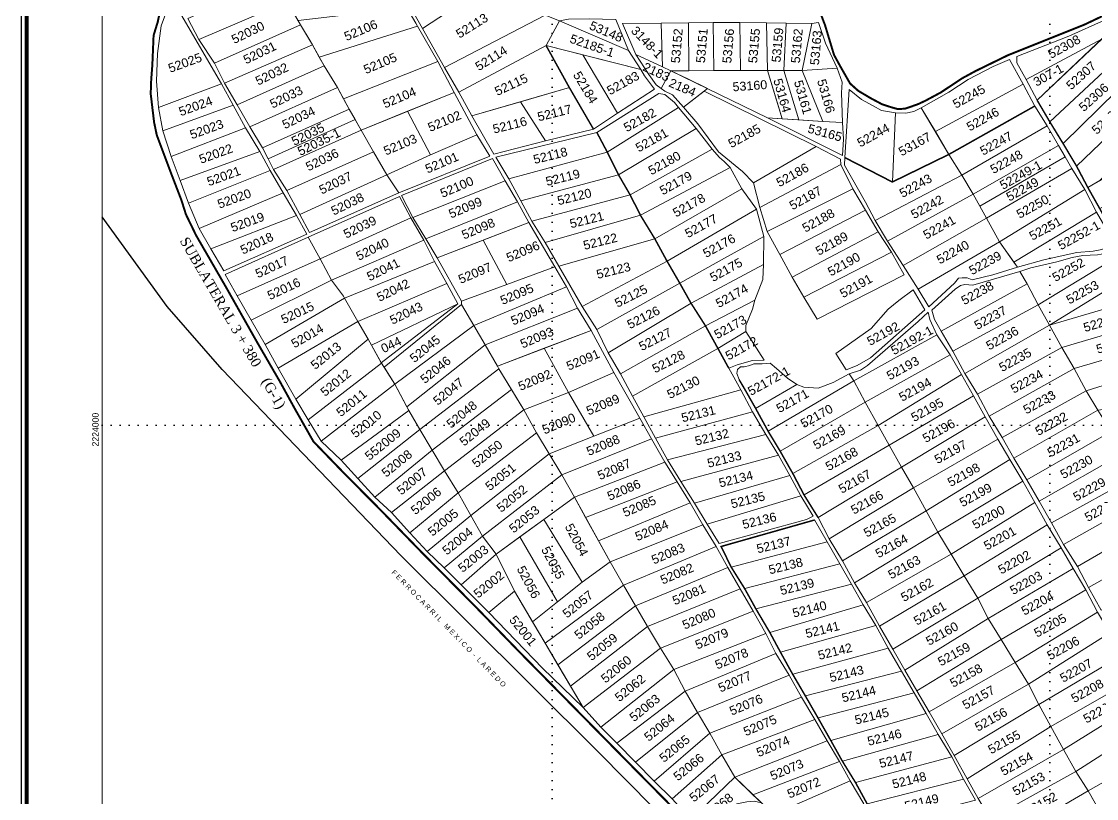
# Model space of a CAD drawing. Header units: millimetres. Extents: x 466933 to 471722, y 2222002 to 2227696.
# Drawn here: x 466933 to 469094, y 2223250 to 2224812 of the extents above; entities that cross this region are included whole.
import ezdxf

# ---------------------------------------------------------------- set-up
doc = ezdxf.new("R2010")
doc.units = ezdxf.units.MM
doc.header["$MEASUREMENT"] = 0
doc.linetypes.add('ACAD_ISO07W100', pattern=[3, 0, -3])
for name, color, linetype in [('cuentas', 7, 'Continuous'), ('ediplan', 7, 'Continuous'), ('ffcc', 3, 'TRACKS'), ('limite de ejidos y pp', 7, 'Continuous'), ('Malla', 7, 'ACAD_ISO07W100'), ('principal', 144, 'Continuous'), ('sublat', 132, 'Continuous')]:
    doc.layers.add(name, color=color, linetype=linetype)
doc.layers.add('parcelas', color=7, linetype='Continuous', lineweight=13)
doc.styles.add('style1', font='arial.ttf')
doc.styles.add('TIMESR', font='times.ttf')
doc.linetypes.add('TRACKS', pattern='A,0.15,[130,ltypeshp.shx,S=0.25,R=0,X=0,Y=0],0.15', length=0.3)

msp = doc.modelspace()

# ---------------------------------------------------------------- linework, layer by layer
at = {"lineweight": 5, "ltscale": 2}
msp.add_lwpolyline([(471544.2, 2223060.3), (467095.1, 2223060.3), (467095.1, 2227485.3), (471544.2, 2227485.3)], close=True, dxfattribs=at)
at = {"layer": 'ediplan'}
msp.add_lwpolyline([(466933.2, 2227695.9), (471721.7, 2227695.9), (471721.7, 2222002.4), (466933.2, 2222002.4)], close=True, dxfattribs=at)
at = {"layer": 'ediplan', "const_width": 8}
msp.add_lwpolyline([(466943.5, 2227685.6), (471711.4, 2227685.6), (471711.4, 2222012.7), (466943.5, 2222012.7)], close=True, dxfattribs=at)
at = {"layer": 'ffcc', "color": 3, "linetype": 'TRACKS', "ltscale": 22}
msp.add_lwpolyline([(468371.3, 2223060.3), (468092.5, 2223343.2), (467695.6, 2223737.9), (467336.3, 2224111.9), (467226.1, 2224239.1), (467095.1, 2224419.2)], dxfattribs=at)
at = {"layer": 'limite de ejidos y pp', "lineweight": 5, "ltscale": 2, "const_width": 3}
for points in [[(468082.7, 2224595.7), (468034.4, 2224678.9), (467987.5, 2224763.6)], [(469135, 2224379.3), (469124.5, 2224392), (469100.4, 2224435.6), (469076.4, 2224478.2), (469053.7, 2224521.2), (469026.7, 2224566.5), (469000.1, 2224610), (468974.5, 2224653.6)], [(468969.9, 2224642), (468797.2, 2224544.7), (468683.5, 2224489.2), (468588.2, 2224538.2)], [(468354.8, 2224114.7), (468333.1, 2224154.3), (468307.9, 2224200), (468279, 2224245.3), (468256.1, 2224286.1), (468230.7, 2224330), (468206.2, 2224374.9), (468177.3, 2224422.2), (468156.4, 2224463.5), (468133, 2224503.9), (468110.5, 2224549.4), (468089.6, 2224588.8)], [(468534.3, 2223814.6), (468506.1, 2223859.9), (468483.6, 2223902.8), (468458.1, 2223947.8), (468433.9, 2223988), (468408.8, 2224033.9), (468385.3, 2224075.3), (468375.4, 2224091.9)], [(468671.8, 2223168.4), (468656.7, 2223196.1), (468632.9, 2223238.9), (468609.5, 2223281.7), (468583.1, 2223324.6), (468559.7, 2223366.5), (468534.2, 2223411.5), (468508.7, 2223455.8), (468483.2, 2223499.4), (468458.5, 2223544.1), (468437.3, 2223583.4), (468409.2, 2223631), (468386.7, 2223671.6), (468359.9, 2223714.5), (468339.3, 2223756.3), (468527.1, 2223809.6)]]:
    msp.add_lwpolyline(points, dxfattribs=at)
at = {"layer": 'Malla', "ltscale": 6}
for points in [[(468000, 2227485.3), (468000, 2223060.3)], [(469000, 2227485.3), (469000, 2223060.3)], [(467095.1, 2224000), (471544.2, 2224000)]]:
    msp.add_lwpolyline(points, dxfattribs=at)
at = {"layer": 'parcelas', "lineweight": 13}
for points in [[(467872.2, 2224885.5), (467872.2, 2224885.5), (467739.1, 2224797.5), (467739.1, 2224797.5), (467739.1, 2224797.5), (467713, 2224844.4), (467620.3, 2225011), (467620.3, 2225011), (467693.5, 2224973.8), (467741.2, 2224951.3), (467785.3, 2224928.9), (467828.7, 2224908.3), (467872.2, 2224885.5), (467872.2, 2224885.5), (467872.2, 2224885.5), (467872.2, 2224885.5), (467872.2, 2224885.5)], [(468131.3, 2224627.3), (468061.7, 2224744.7)], [(468432.6, 2224713.4), (468462.2, 2224616.4)], [(468465.3, 2224713.5), (468495.8, 2224614.1)], [(468333.1, 2224154.3), (468161, 2224058.4)]]:
    msp.add_lwpolyline(points, dxfattribs=at)
for points in [[(467442.1, 2224894.6), (467467.2, 2224851.3), (467289.4, 2224775.6), (467267.4, 2224817.7)], [(467739.1, 2224797.5), (467783.7, 2224719.4), (467985.6, 2224824.9), (467960.9, 2224834.9), (467918.8, 2224859.9), (467872.2, 2224885.5)], [(467234.7, 2224859.2), (467214.1, 2224803), (467206.6, 2224747.4), (467204.3, 2224691.7), (467208.9, 2224638.9), (467335.2, 2224686.6)], [(467289.4, 2224775.6), (467321.2, 2224727.9), (467494, 2224805.5), (467467.2, 2224851.3)], [(467725.5, 2224808.4), (467707.8, 2224839.2), (467489, 2224814.1), (467494, 2224805.5), (467513.1, 2224773.2), (467517.9, 2224765.2), (467531.7, 2224740.3), (467729, 2224802.3)], [(467783.7, 2224719.4), (467812.2, 2224670), (467987.5, 2224763.6), (468014.7, 2224813.2), (467985.6, 2224824.9)], [(467494, 2224805.5), (467517.9, 2224765.2), (467341.3, 2224688.2), (467321.2, 2224727.9)], [(467729, 2224802.3), (467770, 2224731.7), (467580.6, 2224656.4), (467568.2, 2224679.2), (467541.4, 2224722.9), (467531.7, 2224740.3)], [(468153.3, 2224753.6), (468177.9, 2224715.2), (467987.5, 2224763.6), (468014.7, 2224813.2)], [(468127.5, 2224816.1), (468153.3, 2224753.6), (468014.7, 2224813.2), (468032.5, 2224816.4), (468074, 2224817.1), (468127.5, 2224816.1)], [(468221.6, 2224720.7), (468167.7, 2224745.5), (468141, 2224808.1), (468218.6, 2224808.7), (468218.6, 2224808.7), (468218.6, 2224808.7)], [(468521.7, 2224808), (468502.5, 2224713.6), (468572.3, 2224718), (468549.2, 2224768.5), (468535.2, 2224810)], [(468952.2, 2224695.1), (468933.9, 2224728.8), (468933.6, 2224741.2), (469038, 2224782.4), (469110.2, 2224814.6), (469121.6, 2224793), (469105, 2224777.3)], [(469147.4, 2224747.8), (469121.6, 2224793), (468974.5, 2224653.6), (469000.1, 2224610)], [(467341.3, 2224688.2), (467367, 2224644.4), (467541.4, 2224722.9), (467517.9, 2224765.2)], [(467987.5, 2224763.6), (468034.4, 2224678.9), (467838.2, 2224622.1), (467812.2, 2224670)], [(468131.3, 2224627.3), (468082.7, 2224595.7), (468034.4, 2224678.9), (467987.5, 2224763.6), (468061.7, 2224744.7)], [(468974.5, 2224653.6), (468952.2, 2224695.1), (469105, 2224777.3)], [(468061.7, 2224744.7), (468131.3, 2224627.3), (468131.3, 2224627.3), (468205.6, 2224675.7), (468185.7, 2224702.5), (468177.9, 2224715.2)], [(469026.7, 2224566.5), (469000.1, 2224610), (469147.4, 2224747.8), (469170, 2224707.4)], [(467367, 2224644.4), (467392.4, 2224600.2), (467568.2, 2224679.2), (467541.4, 2224722.9)], [(467580.6, 2224656.4), (467592, 2224635.5), (467616.2, 2224593.7), (467802.5, 2224669.4), (467770, 2224731.7)], [(468502.5, 2224713.6), (468543.6, 2224610.8), (468583.4, 2224608.8), (468581, 2224668.6), (468582.6, 2224689.7), (468572.3, 2224718)], [(468770, 2224590.4), (468741.3, 2224638.5), (468797.2, 2224670.1), (468835.8, 2224695.4), (468886.3, 2224721.1), (468919, 2224735.2), (468946.5, 2224686.2)], [(468226.2, 2224671.8), (468241.4, 2224664.7), (468263.6, 2224639.5), (468312.3, 2224676.9), (468272.4, 2224696.4), (468238.6, 2224712.9), (468238.6, 2224712.9), (468238.6, 2224712.9), (468219.2, 2224676.9)], [(468432.6, 2224713.4), (468238.6, 2224712.9), (468432.4, 2224618.4), (468462.2, 2224616.4)], [(469197.3, 2224658.4), (469170, 2224707.4), (469026.7, 2224566.5), (469053.7, 2224521.2)], [(467335.2, 2224686.6), (467358.7, 2224644), (467217.5, 2224591.8), (467208.9, 2224638.9)], [(467392.4, 2224600.2), (467417.9, 2224557.8), (467592, 2224635.5), (467568.2, 2224679.2)], [(467936.3, 2224650.5), (468034.4, 2224678.9), (468082.7, 2224595.7), (467986.5, 2224571.8)], [(468263.6, 2224639.5), (468292.9, 2224606.1), (468334.3, 2224549.6), (468382.2, 2224510.3), (468404.6, 2224487.6), (468530.2, 2224560.3), (468305.5, 2224671.8)], [(468588.2, 2224538.2), (468596.7, 2224675.1), (468621.4, 2224655.4), (468644.9, 2224642.3), (468661.5, 2224633.1), (468690, 2224628.1), (468683.5, 2224489.2)], [(468797.2, 2224544.7), (468770, 2224590.4), (468946.5, 2224686.2), (468969.9, 2224642)], [(467802.5, 2224669.4), (467848.6, 2224584.1), (467755.5, 2224543.8), (467709.3, 2224631.6)], [(467838.2, 2224622.1), (467882.5, 2224545), (467986.5, 2224571.8), (467936.3, 2224650.5)], [(468089.6, 2224588.8), (468214.3, 2224667), (468226.4, 2224665.3), (468245.5, 2224649.3), (468253.7, 2224638.9), (468110.5, 2224549.4)], [(469076.4, 2224478.2), (469053.7, 2224521.2), (469197.3, 2224658.4), (469221.6, 2224616.3), (469100.7, 2224491.9)], [(467217.5, 2224591.8), (467234.2, 2224540.8), (467383.4, 2224598.2), (467358.7, 2224644)], [(467709.3, 2224631.6), (467616.2, 2224593.7), (467640.8, 2224549.6), (467667.2, 2224503.7), (467755.5, 2224543.8)], [(468110.5, 2224549.4), (468133, 2224503.9), (468289.1, 2224597), (468253.7, 2224638.9)], [(468690, 2224628.1), (468710.5, 2224627.7), (468727, 2224631.2), (468741.3, 2224638.5), (468797.2, 2224544.7), (468683.5, 2224489.2)], [(468823.5, 2224502.6), (468797.2, 2224544.7), (468969.9, 2224642), (468994.9, 2224601.9)], [(467429, 2224536.1), (467440, 2224514.4), (467616.2, 2224593.7), (467604.1, 2224614.6)], [(468543.6, 2224610.8), (468432.4, 2224618.4), (468583.4, 2224542.3), (468585.4, 2224575.4), (468583.4, 2224608.8), (468543.6, 2224610.8)], [(467383.4, 2224598.2), (467412.1, 2224550.5), (467252.1, 2224491.9), (467234.2, 2224540.8)], [(467440, 2224514.4), (467466.4, 2224472.3), (467640.8, 2224549.6), (467616.2, 2224593.7)], [(468089.6, 2224588.8), (467886.5, 2224539), (467912.8, 2224495.7), (468110.5, 2224549.4)], [(468289.1, 2224597), (468321.1, 2224555.5), (468156.4, 2224463.5), (468133, 2224503.9)], [(468845.9, 2224464.5), (468823.5, 2224502.6), (468994.9, 2224601.9), (469017.8, 2224562.7)], [(467667.2, 2224503.7), (467691.8, 2224467.7), (467874.5, 2224541.4), (467848.6, 2224584.1), (467755.5, 2224543.8)], [(469100.4, 2224435.6), (469076.4, 2224478.2), (469247.8, 2224574.2), (469274.2, 2224529.6)], [(467252.1, 2224491.9), (467269.2, 2224446.7), (467433.1, 2224512), (467412.1, 2224550.5)], [(467466.4, 2224472.3), (467492.7, 2224424), (467667.2, 2224503.7), (467640.8, 2224549.6)], [(467912.8, 2224495.7), (467936.8, 2224451.6), (468133, 2224503.9), (468110.5, 2224549.4)], [(468156.4, 2224463.5), (468177.3, 2224422.2), (468357.5, 2224518.3), (468345.8, 2224530.4), (468336.3, 2224538.2), (468321.1, 2224555.5)], [(468417.3, 2224438.1), (468404.6, 2224487.6), (468530.2, 2224560.3), (468579.3, 2224534.9), (468580.2, 2224524.4)], [(468683.5, 2224489.2), (468797.2, 2224544.7), (468823.5, 2224502.6), (468649, 2224411.8), (468629.5, 2224448.7), (468587.4, 2224523.1), (468588.2, 2224538.2)], [(467696.9, 2224462.3), (467880, 2224536.2), (467905.1, 2224491.6), (467719.6, 2224418.1)], [(468431.7, 2224389.5), (468417.3, 2224438.1), (468580.2, 2224524.4), (468604.3, 2224475.7)], [(468872.9, 2224416.8), (468859.4, 2224440.6), (469031, 2224539.5), (469044.2, 2224516.4)], [(467433.1, 2224512), (467459.2, 2224467.4), (467290.5, 2224396), (467269.2, 2224446.7)], [(467492.7, 2224424), (467512.2, 2224387.9), (467691.8, 2224467.7), (467667.2, 2224503.7)], [(468133, 2224503.9), (468156.4, 2224463.5), (467959.2, 2224410.3), (467936.8, 2224451.6)], [(468357.5, 2224518.3), (468381.3, 2224475.3), (468206.2, 2224374.9), (468177.3, 2224422.2)], [(468845.9, 2224464.5), (468823.5, 2224502.6), (468649, 2224411.8), (468674.1, 2224370.1)], [(468899, 2224369), (468872.9, 2224416.8), (469044.2, 2224516.4), (469070.5, 2224473.8)], [(467719.6, 2224418.1), (467745.8, 2224375.1), (467930.1, 2224449.4), (467905.1, 2224491.6)], [(467290.5, 2224396), (467314, 2224354.7), (467485.6, 2224421.9), (467459.2, 2224467.4)], [(467509.2, 2224378.6), (467693.1, 2224459.8), (467715.6, 2224417.4), (467533.3, 2224334.5)], [(467959.2, 2224410.3), (467985.6, 2224367.5), (468177.3, 2224422.2), (468156.4, 2224463.5)], [(468206.2, 2224374.9), (468230.7, 2224330), (468410.8, 2224434.6), (468381.3, 2224475.3)], [(468705.1, 2224321.1), (468674.1, 2224370.1), (468845.9, 2224464.5), (468872.9, 2224416.8)], [(469093.7, 2224428.3), (469070.5, 2224473.8), (468899, 2224369), (468927.9, 2224328.1)], [(467745.8, 2224375.1), (467768.5, 2224336.6), (467953.2, 2224407.8), (467930.1, 2224449.4)], [(468345.9, 2224336.1), (468425.5, 2224379.7), (468410.8, 2224434.6), (468320.4, 2224382.2), (468230.7, 2224330), (468256.1, 2224286.1)], [(467485.6, 2224421.9), (467506.8, 2224384.6), (467339.8, 2224310.6), (467314, 2224354.7)], [(467533.3, 2224334.5), (467556.3, 2224292), (467742, 2224372.4), (467715.6, 2224417.4)], [(467985.6, 2224367.5), (468013, 2224320.2), (468206.2, 2224374.9), (468177.3, 2224422.2)], [(468654.7, 2224388.9), (468629.5, 2224432.3), (468457.1, 2224343.7), (468482.5, 2224298)], [(468899, 2224369), (468872.9, 2224416.8), (468705.1, 2224321.1), (468735.3, 2224273.5)], [(468935, 2224318.1), (468988.1, 2224332.6), (469026.9, 2224341.6), (469054.6, 2224347.4), (469087.3, 2224349.8), (469104.6, 2224353.6), (469129.1, 2224367.7), (469093.7, 2224428.3), (468927.9, 2224328.1)], [(467860.9, 2224372.2), (467953.2, 2224407.8), (468004.9, 2224318.6), (467909, 2224283.1)], [(467342.7, 2224303), (467366.9, 2224260.5), (467533.3, 2224334.5), (467509.2, 2224378.6)], [(467742, 2224372.4), (467763.2, 2224329.1), (467582.7, 2224255.7), (467580.4, 2224259.7), (467556.3, 2224292)], [(467768.5, 2224336.6), (467817.4, 2224249.4), (467909, 2224283.1), (467860.9, 2224372.2)], [(468206.2, 2224374.9), (468230.7, 2224330), (468059.9, 2224238.9), (468013, 2224320.2)], [(468425.5, 2224379.7), (468424.6, 2224323.5), (468279, 2224245.3), (468256.1, 2224286.1), (468345.9, 2224336.1)], [(468505.4, 2224257.8), (468482.5, 2224298), (468654.7, 2224388.9), (468681.8, 2224348.3), (468505.4, 2224257.8), (468505.4, 2224257.8)], [(468505.4, 2224257.8), (468532.4, 2224213.7), (468707.5, 2224302.5), (468681.8, 2224348.3)], [(468935, 2224318.1), (468899, 2224369), (468735.3, 2224273.5), (468756.7, 2224238), (468808.4, 2224285.9), (468816.6, 2224295.6), (468823.7, 2224296.8), (468834.2, 2224296.4), (468843.9, 2224292.6), (468885.5, 2224302.4)], [(468976.3, 2224242.4), (468954.7, 2224284.2), (468939.5, 2224309.1), (468961.6, 2224316.9), (469014.1, 2224328.5), (469045, 2224337.5), (469066.6, 2224341.2), (469095.8, 2224343), (469110.6, 2224345.4), (469133.2, 2224360.5), (469143.2, 2224343.3)], [(467533.3, 2224334.5), (467556.3, 2224292), (467395, 2224211.7), (467366.9, 2224260.5)], [(467582.7, 2224255.7), (467609.5, 2224208.8), (467788.2, 2224285.4), (467763.2, 2224329.1)], [(468230.7, 2224330), (468256.1, 2224286.1), (468089.3, 2224192.5), (468059.9, 2224238.9)], [(468999.6, 2224201.5), (468976.3, 2224242.4), (469143.2, 2224343.3), (469166.5, 2224303.9)], [(468004.9, 2224318.6), (468028.8, 2224278.2), (467842.1, 2224200.7), (467817.6, 2224242.7), (467817.4, 2224249.4), (467909, 2224283.1)], [(468424.6, 2224323.5), (468422.9, 2224293), (468407.3, 2224251.5), (468307.9, 2224200), (468279, 2224245.3)], [(468781.5, 2224189), (468768.3, 2224212.5), (468762.7, 2224231.2), (468809.5, 2224273.9), (468820.7, 2224281), (468829, 2224283.3), (468845.1, 2224281.8), (468939.5, 2224309.1), (468954.7, 2224284.2)], [(467582.7, 2224255.7), (467422.9, 2224162.3), (467395, 2224211.7), (467556.3, 2224292), (467580.4, 2224259.7)], [(467609.5, 2224208.8), (467629.8, 2224173.1), (467636.4, 2224161.3), (467809.9, 2224244.5), (467788.2, 2224285.4)], [(468089.3, 2224192.5), (468112.2, 2224145.7), (468279, 2224245.3), (468256.1, 2224286.1)], [(468805.4, 2224149), (468781.5, 2224189), (468954.7, 2224284.2), (468976.3, 2224242.4)], [(469192.9, 2224258.2), (469166.5, 2224303.9), (468999.6, 2224201.5)], [(467842.1, 2224200.7), (467864.9, 2224161.5), (468050.7, 2224235.5), (468028.8, 2224278.2)], [(468590.4, 2224111.4), (468570.1, 2224144.4), (468641.1, 2224194.7), (468675, 2224233.6), (468696.5, 2224251), (468725.7, 2224272.5), (468749, 2224232.4), (468639.9, 2224135.5), (468612.8, 2224120.3)], [(467582.7, 2224255.7), (467609.5, 2224208.8), (467449.2, 2224115.1), (467422.9, 2224162.3), (467582.7, 2224255.7)], [(467636.4, 2224161.3), (467656.4, 2224125.5), (467809.9, 2224244.5)], [(467661.9, 2224116.8), (467817.6, 2224242.7), (467842.1, 2224200.7), (467683.3, 2224082.8)], [(468279, 2224245.3), (468307.9, 2224200), (468137.1, 2224103.4), (468112.2, 2224145.7)], [(468307.9, 2224200), (468333.1, 2224154.3), (468388.8, 2224188.8), (468389.2, 2224200.9), (468402.2, 2224233.8), (468407.3, 2224251.5)], [(468999.6, 2224201.5), (468976.3, 2224242.4), (468805.4, 2224149), (468829.3, 2224104.4)], [(469023.9, 2224156.6), (468999.6, 2224201.5), (469192.9, 2224258.2), (469219.3, 2224214.1)], [(467864.9, 2224161.5), (467889.7, 2224118.9), (468078.1, 2224190.9), (468050.7, 2224235.5)], [(468606, 2224089.6), (468596.9, 2224103.5), (468619.4, 2224111), (468633.7, 2224120.2), (468735.6, 2224208.8), (468755.8, 2224227.2), (468758.7, 2224212.8), (468772.7, 2224181.9)], [(467609.5, 2224208.8), (467629.8, 2224173.1), (467484.6, 2224052.6), (467449.2, 2224115.1)], [(467683.3, 2224082.8), (467707.6, 2224037.2), (467864.9, 2224161.5), (467842.1, 2224200.7)], [(468307.9, 2224200), (468333.1, 2224154.3), (468161, 2224058.4), (468137.1, 2224103.4)], [(468854.6, 2224062.4), (468829.3, 2224104.4), (468999.6, 2224201.5), (469023.9, 2224156.6)], [(469243.6, 2224171.1), (469219.3, 2224214.1), (469023.9, 2224156.6), (469049, 2224114.5)], [(468078.1, 2224190.9), (468124, 2224106.3), (468032.4, 2224066), (467983.9, 2224154.9)], [(468388.8, 2224188.8), (468426, 2224130.9), (468402.7, 2224130), (468371.5, 2224121.3), (468354.8, 2224114.7), (468333.1, 2224154.3)], [(468799.9, 2224141.5), (468772.7, 2224181.9), (468606, 2224089.6), (468629, 2224046.8)], [(467629.8, 2224173.1), (467656.8, 2224124.9), (467509.7, 2224010.8), (467484.6, 2224052.6)], [(467864.9, 2224161.5), (467889.7, 2224118.9), (467892.8, 2224113.7), (467734.1, 2223991.6), (467707.6, 2224037.2)], [(467983.9, 2224154.9), (467889.7, 2224118.9), (467892.8, 2224113.7), (467942.9, 2224030.8), (468032.4, 2224066)], [(468161, 2224058.4), (468184, 2224017.1), (468378.7, 2224071.4), (468354.8, 2224114.7), (468333.1, 2224154.3)], [(469049, 2224114.5), (469023.9, 2224156.6), (468854.6, 2224062.4), (468877.9, 2224018.2)], [(469073.3, 2224069.3), (469049, 2224114.5), (469243.6, 2224171.1), (469267.1, 2224130.2)], [(468654.9, 2223999.6), (468629, 2224046.8), (468799.9, 2224141.5), (468822.4, 2224102.3)], [(467656.8, 2224124.9), (467683.3, 2224082.8), (467535.8, 2223968.1), (467509.7, 2224010.8)], [(467734.1, 2223991.6), (467758.4, 2223950.3), (467783.1, 2223908.4), (467942.9, 2224030.8), (467892.8, 2224113.7)], [(467734.1, 2223991.6), (467758.4, 2223950.3), (467917.8, 2224072.3), (467892.8, 2224113.7)], [(468385.3, 2224075.3), (468408.8, 2224033.9), (468491.8, 2224081.9), (468472.7, 2224094.5), (468451, 2224114.5), (468438.1, 2224125.2), (468421.7, 2224123.5), (468404.8, 2224123.9), (468397, 2224120.5), (468385.8, 2224117.5), (468378, 2224117.5), (468372.4, 2224112.3), (468370.7, 2224104.1), (468375.4, 2224091.9)], [(469073.3, 2224069.3), (469049, 2224114.5), (468877.9, 2224018.2), (468904, 2223975.5)], [(469096.8, 2224030.3), (469073.3, 2224069.3), (469267.1, 2224130.2), (469290.9, 2224087.4), (469146, 2224036.7)], [(468124, 2224106.3), (468176.1, 2224014.3), (468083.3, 2223978.3), (468032.4, 2224066)], [(468433.9, 2223988), (468408.8, 2224033.9), (468491.8, 2224081.9), (468505.6, 2224076.7), (468534.2, 2224074.6), (468564.4, 2224086.2), (468596.9, 2224103.5), (468606, 2224089.6)], [(468629, 2224046.8), (468606, 2224089.6), (468433.9, 2223988), (468458.1, 2223947.8)], [(468846.3, 2224059), (468677, 2223960.2), (468654.9, 2223999.6), (468822.4, 2224102.3)], [(467535.8, 2223968.1), (467575.4, 2223930.2), (467711.4, 2224030), (467683.3, 2224082.8)], [(467917.8, 2224072.3), (467942.9, 2224030.8), (467783.1, 2223908.4), (467758.4, 2223950.3)], [(468184, 2224017.1), (468207.4, 2223973.8), (468402.6, 2224027.1), (468378.7, 2224071.4)], [(468927.9, 2223933.9), (468904, 2223975.5), (469073.3, 2224069.3), (469096.8, 2224030.3)], [(468032.4, 2224066), (467942.9, 2224030.8), (467968, 2223984.8), (467993.9, 2223942.4), (468083.3, 2223978.3)], [(468483.6, 2223902.8), (468458.1, 2223947.8), (468629, 2224046.8), (468654.9, 2223999.6)], [(468677, 2223960.2), (468846.3, 2224059), (468870.2, 2224016.7), (468701.6, 2223915.7)], [(467609.5, 2223892.9), (467575.4, 2223930.2), (467711.4, 2224030), (467734.1, 2223991.6)], [(467942.9, 2224030.8), (467968, 2223984.8), (467811.2, 2223864.3), (467783.1, 2223908.4)], [(468402.6, 2224027.1), (468429, 2223981.3), (468231.8, 2223930.5), (468207.4, 2223973.8)], [(469123, 2223987.5), (469096.8, 2224030.3), (468927.9, 2223933.9), (468954.1, 2223890.4)], [(468176.1, 2224014.3), (468199.2, 2223972.7), (468019, 2223900.4), (467993.9, 2223942.4), (468083.3, 2223978.3)], [(468895.6, 2223972.1), (468870.2, 2224016.7), (468701.6, 2223915.7), (468725.9, 2223874)], [(467734.1, 2223991.6), (467758.4, 2223950.3), (467643.7, 2223855.6), (467609.5, 2223892.9)], [(467811.2, 2223864.3), (467836, 2223818.7), (467993.9, 2223942.4), (467968, 2223984.8)], [(468231.8, 2223930.5), (468258.7, 2223887), (468454.4, 2223939.7), (468429, 2223981.3)], [(468677, 2223960.2), (468654.9, 2223999.6), (468483.6, 2223902.8), (468506.1, 2223859.9)], [(469148, 2223944.1), (469123, 2223987.5), (468954.1, 2223890.4), (468978.4, 2223847.7)], [(468019, 2223900.4), (468044.4, 2223855.4), (468226.2, 2223926.1), (468199.2, 2223972.7)], [(468701.6, 2223915.7), (468677, 2223960.2), (468506.1, 2223859.9), (468534.3, 2223814.6)], [(468919.5, 2223931.3), (468895.6, 2223972.1), (468725.9, 2223874), (468751.4, 2223828.2)], [(467643.7, 2223855.6), (467676.9, 2223824.7), (467783.1, 2223908.4), (467758.4, 2223950.3)], [(467836, 2223818.7), (467859.5, 2223777.4), (468019, 2223900.4), (467993.9, 2223942.4)], [(468258.7, 2223887), (468285.6, 2223843.2), (468477.8, 2223898.9), (468454.4, 2223939.7)], [(469003.4, 2223803.6), (468978.4, 2223847.7), (469148, 2223944.1), (469175.6, 2223898.9)], [(468226.2, 2223926.1), (468251.3, 2223886.6), (468067, 2223814.5), (468044.4, 2223855.4)], [(468556.4, 2223771.6), (468534.3, 2223814.6), (468701.6, 2223915.7), (468725.9, 2223874)], [(468775.2, 2223785), (468751.4, 2223828.2), (468919.5, 2223931.3), (468945.7, 2223887.6)], [(467783.1, 2223908.4), (467811.2, 2223864.3), (467713.7, 2223783.9), (467676.9, 2223824.7)], [(468019, 2223900.4), (468044.4, 2223855.4), (467887.2, 2223741.1), (467859.5, 2223777.4)], [(468285.6, 2223843.2), (468311.4, 2223800.9), (468499.7, 2223858.1), (468477.8, 2223898.9)], [(469196.3, 2223855.6), (469175.6, 2223898.9), (469003.4, 2223803.6), (469027.4, 2223760.4)], [(468251.3, 2223886.6), (468277.2, 2223843.8), (468092.8, 2223767.8), (468067, 2223814.5)], [(468751.4, 2223828.2), (468725.9, 2223874), (468556.4, 2223771.6), (468583.2, 2223727.5)], [(468969.9, 2223844.5), (468945.7, 2223887.6), (468775.2, 2223785), (468801.7, 2223741.2)], [(467811.2, 2223864.3), (467836, 2223818.7), (467748.8, 2223746.5), (467713.7, 2223783.9)], [(468044.4, 2223855.4), (468116.2, 2223725.4), (468060.2, 2223684.6), (467983.1, 2223810.8)], [(468524.7, 2223817.2), (468510.8, 2223810.3), (468335.5, 2223762.5), (468311.4, 2223800.9), (468499.7, 2223858.1)], [(469221.3, 2223812.2), (469196.3, 2223855.6), (469027.4, 2223760.4), (469055.4, 2223715.9)], [(468092.8, 2223767.8), (468116.2, 2223725.4), (468302.6, 2223799.6), (468277.2, 2223843.8)], [(468828.1, 2223697.5), (468801.7, 2223741.2), (468969.9, 2223844.5), (468995, 2223799.9)], [(467748.8, 2223746.5), (467782.6, 2223713.2), (467859.5, 2223777.4), (467836, 2223818.7)], [(468339.3, 2223756.3), (468359.9, 2223714.5), (468552.4, 2223765.9), (468527.1, 2223809.6)], [(468607.4, 2223683), (468583.2, 2223727.5), (468751.4, 2223828.2), (468775.2, 2223785)], [(469077.8, 2223673.6), (469055.4, 2223715.9), (469221.3, 2223812.2), (469247.5, 2223768.8)], [(468116.2, 2223725.4), (468143.4, 2223678.8), (468329.6, 2223756.6), (468302.6, 2223799.6)], [(469022.6, 2223753.9), (468995, 2223799.9), (468828.1, 2223697.5), (468855.3, 2223652.4)], [(467859.5, 2223777.4), (467887.2, 2223741.1), (467816.6, 2223679.1), (467782.6, 2223713.2)], [(467935.1, 2223775.9), (467887.2, 2223741.1), (467923.9, 2223666.5), (467960.3, 2223604.9), (468010.2, 2223644.8)], [(468359.9, 2223714.5), (468386.7, 2223671.6), (468578.3, 2223721.3), (468552.4, 2223765.9)], [(468801.7, 2223741.2), (468775.2, 2223785), (468607.4, 2223683), (468631.7, 2223643.5)], [(469274.4, 2223725.3), (469247.5, 2223768.8), (469077.8, 2223673.6), (469102.9, 2223628.2)], [(468329.6, 2223756.6), (468353.1, 2223714.4), (468167.6, 2223637.1), (468143.4, 2223678.8)], [(468876.1, 2223611.7), (468855.3, 2223652.4), (469022.6, 2223753.9), (469046.9, 2223712.3)], [(467816.6, 2223679.1), (467872.3, 2223623.5), (467923.9, 2223666.5), (467887.2, 2223741.1)], [(467960.3, 2223604.9), (468010.2, 2223644.8), (468060.2, 2223684.6), (468116.2, 2223725.4), (468143.4, 2223678.8), (467985.8, 2223561.8)], [(468386.7, 2223671.6), (468409.2, 2223631), (468601.2, 2223680.7), (468578.3, 2223721.3)], [(468657.7, 2223596.4), (468631.7, 2223643.5), (468801.7, 2223741.2), (468828.1, 2223697.5)], [(468167.6, 2223637.1), (468191.7, 2223595.7), (468377.4, 2223671.2), (468353.1, 2223714.4)], [(469072.3, 2223668.9), (469046.9, 2223712.3), (468876.1, 2223611.7), (468902, 2223569.4)], [(468143.4, 2223678.8), (468167.6, 2223637.1), (468011.3, 2223518.7), (467985.8, 2223561.8)], [(468409.2, 2223631), (468437.3, 2223583.4), (468624.6, 2223638.7), (468601.2, 2223680.7)], [(468855.3, 2223652.4), (468828.1, 2223697.5), (468657.7, 2223596.4), (468684.5, 2223549.9)], [(467923.9, 2223666.5), (468062.2, 2223432.4), (467980.2, 2223511.6), (467872.3, 2223623.5)], [(468377.4, 2223671.2), (468403.6, 2223626.2), (468217.3, 2223551.7), (468191.7, 2223595.7)], [(468930.6, 2223522.9), (468902, 2223569.4), (469072.3, 2223668.9), (469095.8, 2223624.4)], [(468011.3, 2223518.7), (468036.7, 2223475.6), (468191.7, 2223595.7), (468167.6, 2223637.1)], [(468624.6, 2223638.7), (468650.5, 2223597.2), (468458.5, 2223544.1), (468437.3, 2223583.4)], [(468708.7, 2223508), (468684.5, 2223549.9), (468855.3, 2223652.4), (468876.1, 2223611.7)], [(468403.6, 2223626.2), (468429.2, 2223581.2), (468244.5, 2223509.2), (468217.3, 2223551.7)], [(469120.9, 2223582.7), (469095.8, 2223624.4), (468930.6, 2223522.9), (468957, 2223479.7)], [(468191.7, 2223595.7), (468217.3, 2223551.7), (468062.2, 2223432.4), (468036.7, 2223475.6)], [(468650.5, 2223597.2), (468675.2, 2223551.9), (468483.2, 2223499.4), (468458.5, 2223544.1)], [(468244.5, 2223509.2), (468266.8, 2223465.3), (468449.1, 2223541.1), (468429.2, 2223581.2)], [(468978.2, 2223438.7), (468957, 2223479.7), (469120.9, 2223582.7), (469147, 2223538.2)], [(468217.3, 2223551.7), (468244.5, 2223509.2), (468097.8, 2223392.9), (468062.2, 2223432.4)], [(468483.2, 2223499.4), (468508.7, 2223455.8), (468701.6, 2223505.9), (468675.2, 2223551.9)], [(468449.1, 2223541.1), (468476.1, 2223497.7), (468292, 2223422.7), (468266.8, 2223465.3)], [(469174.2, 2223492.9), (469147, 2223538.2), (468978.2, 2223438.7), (469002, 2223394.6)], [(468097.8, 2223392.9), (468129.7, 2223361), (468266.8, 2223465.3), (468244.5, 2223509.2)], [(468701.6, 2223505.9), (468727.1, 2223462.2), (468534.2, 2223411.5), (468508.7, 2223455.8)], [(468957, 2223479.7), (468930.6, 2223522.9), (468757.2, 2223423.9), (468782.8, 2223379.4)], [(468292, 2223422.7), (468316.9, 2223380.7), (468500.7, 2223453.5), (468476.1, 2223497.7)], [(469195.7, 2223453), (469174.2, 2223492.9), (469002, 2223394.6), (469027.5, 2223347.9), (469027.5, 2223347.9), (469027.5, 2223347.9)], [(468266.8, 2223465.3), (468292, 2223422.7), (468167.4, 2223322.9), (468129.7, 2223361)], [(468534.2, 2223411.5), (468559.7, 2223366.5), (468751.3, 2223420.6), (468727.1, 2223462.2)], [(468807.8, 2223335.8), (468782.8, 2223379.4), (468957, 2223479.7), (468978.2, 2223438.7)], [(468500.7, 2223453.5), (468527.9, 2223408.5), (468341.1, 2223337.5), (468316.9, 2223380.7)], [(468292, 2223422.7), (468316.9, 2223380.7), (468205.1, 2223284.8), (468167.4, 2223322.9)], [(468751.3, 2223420.6), (468775.6, 2223378.6), (468583.1, 2223324.6), (468559.7, 2223366.5)], [(469002, 2223394.6), (468978.2, 2223438.7), (468807.8, 2223335.8), (468833.8, 2223289.5)], [(468341.1, 2223337.5), (468366.7, 2223292.2), (468552.5, 2223365.3), (468527.9, 2223408.5)], [(468205.1, 2223284.8), (468240.8, 2223248.8), (468341.1, 2223337.5), (468316.9, 2223380.7)], [(468583.1, 2223324.6), (468609.5, 2223281.7), (468803.3, 2223333.6), (468775.6, 2223378.6)], [(469027.5, 2223347.9), (469002, 2223394.6), (468833.8, 2223289.5), (468856.3, 2223249.8)], [(468552.5, 2223365.3), (468577.6, 2223323.7), (468403.4, 2223257), (468366.7, 2223292.2)], [(469265.8, 2223319.7), (469245.2, 2223360.5), (469077.3, 2223265.2), (469099.5, 2223225.9)], [(468341.1, 2223337.5), (468366.7, 2223292.2), (468278.7, 2223207.6), (468240.8, 2223248.8)], [(468803.3, 2223333.6), (468826.6, 2223288.6), (468632.9, 2223238.9), (468609.5, 2223281.7)], [(468880.5, 2223208.5), (468856.3, 2223249.8), (469027.5, 2223347.9), (469052.6, 2223303.7)], [(468598.7, 2223285.3), (468577.6, 2223323.7), (468403.4, 2223257), (468420.3, 2223240.9), (468435.5, 2223227.8), (468447.3, 2223218.8)], [(468278.7, 2223207.6), (468303.7, 2223185.6), (468330.2, 2223211), (468351.4, 2223229.6), (468370.9, 2223239.2), (468391.2, 2223242.8), (468405.9, 2223244.3), (468420.3, 2223240.9), (468366.7, 2223292.2)], [(468948, 2223189.1), (468894.4, 2223183.9), (468880.5, 2223208.5), (469052.6, 2223303.7), (469077.3, 2223265.2)], [(468626.5, 2223239.2), (468598.7, 2223285.3), (468447.3, 2223218.8), (468466.9, 2223196.9), (468484.5, 2223180.9)], [(468632.9, 2223238.9), (468656.7, 2223196.1), (468850.4, 2223246.2), (468826.6, 2223288.6)], [(469111.5, 2223204.7), (469077.3, 2223265.2), (468948, 2223189.1), (469066.9, 2223199)]]:
    msp.add_lwpolyline(points, close=True, dxfattribs=at)
at = {"layer": 'parcelas', "lineweight": 13, "ltscale": 2}
for points in [[(468218.6, 2224808.7), (468273.5, 2224809.2), (468274.8, 2224713), (468238.6, 2224712.9), (468221.6, 2224720.7)], [(468273.5, 2224809.2), (468323.2, 2224809.6), (468324.7, 2224713.1), (468274.8, 2224713)], [(468323.2, 2224809.6), (468374.1, 2224810), (468377.3, 2224810), (468378.1, 2224713.2), (468324.7, 2224713.1)], [(468377.3, 2224810), (468430.5, 2224809.3), (468432.6, 2224713.4), (468378.1, 2224713.2)], [(468432.6, 2224713.4), (468465.3, 2224713.5), (468470, 2224808.7), (468430.5, 2224809.3)], [(468470, 2224808.7), (468521.7, 2224808), (468502.5, 2224713.6), (468465.3, 2224713.5)], [(468167.7, 2224745.5), (468193.9, 2224705.1), (468209.1, 2224684.4), (468219.2, 2224676.9), (468238.6, 2224712.9), (468221.6, 2224720.7), (468167.7, 2224745.5)], [(468465.3, 2224713.5), (468432.6, 2224713.4), (468456.7, 2224634.4), (468462.2, 2224616.4), (468495.8, 2224614.1)], [(468465.3, 2224713.5), (468502.5, 2224713.6), (468543.6, 2224610.8), (468495.8, 2224614.1)], [(467429, 2224536.1), (467417.9, 2224557.8), (467592, 2224635.5), (467604.1, 2224614.6)], [(468859.4, 2224440.6), (468845.9, 2224464.5), (469017.8, 2224562.7), (469031, 2224539.5)], [(468457.1, 2224343.7), (468431.7, 2224389.5), (468604.3, 2224475.7), (468629.5, 2224432.3)], [(467935.1, 2223775.9), (467983.1, 2223810.8), (468060.2, 2223684.6), (468010.2, 2223644.8)], [(468708.7, 2223508), (468733, 2223465.9), (468902, 2223569.4), (468876.1, 2223611.7)], [(468902, 2223569.4), (468930.6, 2223522.9), (468757.2, 2223423.9), (468733, 2223465.9)], [(469052.6, 2223303.7), (469027.5, 2223347.9), (469195.7, 2223453), (469218.6, 2223410.3)], [(469077.3, 2223265.2), (469052.6, 2223303.7), (469218.6, 2223410.3), (469245.2, 2223360.5)]]:
    msp.add_lwpolyline(points, close=True, dxfattribs=at)
at = {"layer": 'principal', "lineweight": 5, "ltscale": 2}
msp.add_lwpolyline([(469137.7, 2224838, 4, 4, 0), (469070.2, 2224805.9, 4, 4, 0), (468915.2, 2224743.8, 4, 4, 0), (468850.9, 2224712.4, 4, 4, 0), (468823.3, 2224697.4, 4, 4, 0), (468781.1, 2224669.3, 4, 4, 0), (468749.5, 2224652.4, 4, 4, 0), (468736.1, 2224646.1, 4, 4, 0), (468723.9, 2224641.7, 4, 4, 0), (468708.5, 2224636.4, 4, 4, 0), (468693.2, 2224636.1, 4, 4, 0), (468681, 2224639.6, 4, 4, 0), (468662.8, 2224645.5, 4, 4, 0), (468639.5, 2224658, 4, 4, 0), (468615, 2224672.5, 4, 4, 0), (468598.6, 2224687.2, 4, 4, 0), (468579.8, 2224720.1, 4, 4, 0), (468566.3, 2224744.7, 4, 4, 0), (468548.2, 2224804.6, 4, 4, 0), (468537.8, 2224831.9, 4, 4, 0)], format="xyseb", dxfattribs=at)
at = {"layer": 'sublat', "const_width": 4}
msp.add_lwpolyline([(468268.5, 2223204.7), (468167.2, 2223307.4), (468049.1, 2223427.4), (467937.8, 2223540.4), (467846.1, 2223634.9), (467739.4, 2223742.7), (467654.6, 2223830), (467577.4, 2223907.9), (467520, 2223967.3), (467507.9, 2223988.7), (467482.4, 2224033.6), (467453.2, 2224086.8), (467406.6, 2224167.3), (467345.6, 2224275.4), (467284.2, 2224381.8), (467263.7, 2224424), (467254.8, 2224452.3), (467234.9, 2224504), (467205.1, 2224583.4), (467199.7, 2224609.4), (467192.9, 2224666.6), (467193.9, 2224694.6), (467196.2, 2224724.4), (467198.7, 2224783.9), (467207, 2224810.9), (467212.3, 2224835.8)], dxfattribs=at)

# ---------------------------------------------------------------- texts
at = {"layer": 'cuentas', "char_height": 18, "width": 47.435, "attachment_point": 1, "style": 'style1'}
for s, insert, rotation in [('52113', (467804, 2224792.6), 32), ('52030', (467352.9, 2224782.6), 26), ('52106', (467579.4, 2224789), 23), ('53148', (468079.8, 2224813.7), 337), ('3148-1', (468169.7, 2224804.5), 314.3779), ('52185-1', (468039.5, 2224786.9), 341), ('53152', (468238.4, 2224728.9), 85), ('53151', (468288.7, 2224729.3), 85), ('53156', (468341.7, 2224728.7), 85), ('53155', (468393.7, 2224729.1), 85), ('53159', (468440.7, 2224730.5), 85), ('53162', (468479.6, 2224728.8), 85), ('53163', (468517.9, 2224725), 85), ('52308', (468993.9, 2224752.3), 29), ('52031', (467376.7, 2224741.8), 26), ('52114', (467842.8, 2224727.1), 32), ('52025', (467225.9, 2224725.5), 20), ('52105', (467618.4, 2224722.5), 23), ('52032', (467401, 2224699.1), 26), ('2183', (468187.8, 2224730.5), 335), ('307-1', (468964.5, 2224696.4), 29), ('52307', (469030.8, 2224686.6), 42), ('52115', (467881.9, 2224678.3), 25), ('52184', (468056.4, 2224713.9), 301), ('52183', (468107.3, 2224679.1), 29), ('2184', (468239.5, 2224698.5), 337), ('53160', (468361.6, 2224689.4), 4), ('53164', (468461.3, 2224699.2), 286), ('53161', (468502.8, 2224695.7), 286), ('53166', (468549.4, 2224698), 286), ('52033', (467430, 2224652.9), 26), ('52104', (467657, 2224653.6), 23), ('52245', (468802.5, 2224652.2), 29), ('52306', (469056.2, 2224642.9), 42), ('52024', (467247.2, 2224638.2), 20), ('52034', (467454.8, 2224611.4), 26), ('52102', (467747.6, 2224606.2), 23), ('52117', (467968.4, 2224628.5), 14), ('52182', (468141, 2224604.9), 29), ('52246', (468830.3, 2224606.4), 29), ('52305', (469082.1, 2224597), 42), ('52023', (467269.3, 2224591.9), 20), ('52035', (467473.5, 2224578), 26), ('52116', (467878.6, 2224603.9), 14), ('52035-1', (467485.7, 2224557.6), 26), ('52181', (468165.1, 2224564.3), 29), ('52185', (468351.2, 2224572.7), 29), ('53165', (468516.9, 2224606.3), 344.5291), ('52244', (468610.3, 2224574.2), 29), ('53167', (468693.5, 2224556.4), 29), ('52247', (468857.2, 2224557.8), 29), ('52022', (467287.9, 2224542.6), 20), ('52103', (467658.7, 2224558.9), 23), ('52036', (467502.1, 2224526.7), 26), ('52101', (467742.3, 2224522.7), 23), ('52118', (467960, 2224542.7), 14), ('52180', (468190.5, 2224518.3), 29), ('52248', (468877.9, 2224520.8), 29), ('52186', (468447.8, 2224494.3), 29), ('52249-1', (468897, 2224488.9), 29), ('52021', (467303.7, 2224497.5), 20), ('52037', (467528.9, 2224480.1), 26), ('52100', (467772.4, 2224473.8), 23), ('52119', (467985, 2224498.5), 14), ('52179', (468213.4, 2224478.1), 29), ('52243', (468695.3, 2224472.7), 29), ('52187', (468474.1, 2224448), 29), ('52249', (468910, 2224465.5), 29), ('52020', (467324.9, 2224452.4), 20), ('52038', (467553, 2224437.9), 26), ('52099', (467789.6, 2224432.3), 23), ('52120', (468008.3, 2224459.9), 14), ('52178', (468239.8, 2224433.4), 29), ('52242', (468718.3, 2224430.1), 29), ('52250', (468930.5, 2224430.7), 29), ('52188', (468499.9, 2224402.9), 29), ('52019', (467351.4, 2224405.2), 20), ('52039', (467578, 2224391.3), 26), ('52098', (467815.6, 2224390), 23), ('52121', (468033.3, 2224413.5), 14), ('52177', (468264.2, 2224391.8), 29), ('52241', (468743, 2224389), 29), ('52251', (468956.2, 2224386.7), 29), ('52252-1', (469013.8, 2224367.6), 29), ('52018', (467370.7, 2224359.5), 25), ('52040', (467603.2, 2224346.8), 26), ('52096', (467905.3, 2224344.3), 23), ('52122', (468060.4, 2224370), 14), ('52176', (468300.4, 2224352), 29), ('52189', (468526.9, 2224356.5), 29), ('52240', (468770.2, 2224339), 29), ('52239', (468835.1, 2224317.4), 29), ('52017', (467400.9, 2224311.8), 25), ('52041', (467624.9, 2224305.8), 26), ('52097', (467808.8, 2224300.7), 23), ('52123', (468086.9, 2224311.7), 14), ('52175', (468314.4, 2224303.6), 29), ('52190', (468551.2, 2224314.8), 29), ('52252', (469002.5, 2224303.7), 29), ('52016', (467425, 2224267.9), 25), ('52042', (467644.8, 2224264.3), 26), ('52095', (467893.1, 2224258.4), 23), ('52125', (468123, 2224252.2), 27), ('52174', (468326, 2224251.3), 29), ('52191', (468575.6, 2224271.1), 29), ('52238', (468819.5, 2224257.1), 29), ('52253', (469030.7, 2224258.5), 29), ('52015', (467452.4, 2224219.8), 25), ('52043', (467671, 2224218.2), 26), ('52094', (467914.5, 2224217.3), 23), ('52126', (468148, 2224209.2), 27), ('52237', (468845.6, 2224207.3), 29), ('52173', (468322.9, 2224188.7), 29), ('52255', (469065.5, 2224204.5), 17), ('52014', (467472.8, 2224170.2), 30), ('52093', (467933.3, 2224170.9), 23), ('52192', (468630.1, 2224175.2), 29), ('52192-1', (468678.2, 2224156.5), 29), ('52236', (468869.5, 2224166.3), 29), ('044', (467653.3, 2224160.9), 26), ('52045', (467711.3, 2224138.8), 39), ('52127', (468171.7, 2224165.1), 27), ('52172', (468345.5, 2224145.9), 29), ('52256', (469091.3, 2224161), 17), ('52013', (467512.2, 2224125), 39), ('52235', (468895.4, 2224122.6), 29), ('52046', (467732.5, 2224096.7), 39), ('52091', (468026.1, 2224126.3), 23), ('52128', (468198.4, 2224120.4), 27), ('52193', (468669.6, 2224105.9), 29), ('52012', (467531.9, 2224070.9), 39), ('52092', (467929.2, 2224085.6), 23), ('52172-1', (468390.6, 2224074.7), 29), ('52234', (468918.8, 2224079.2), 29), ('52047', (467758.3, 2224053.1), 39), ('52130', (468228.2, 2224068.7), 27), ('52194', (468694.4, 2224062.8), 29), ('52011', (467563.7, 2224030.1), 39), ('52171', (468447.9, 2224040.1), 29), ('52233', (468944.1, 2224037.5), 29), ('52048', (467785.1, 2224006.9), 39), ('52089', (468066, 2224036.3), 23), ('52195', (468718.6, 2224022.1), 29), ('52010', (467593.2, 2223987.5), 39), ('52090', (467977.6, 2223998.1), 23), ('52131', (468257.6, 2224023.3), 14), ('52170', (468496.4, 2224009.6), 29), ('52232', (468968.1, 2223994.1), 29), ('52049', (467811.4, 2223971.1), 39), ('52196', (468741.8, 2223980), 29), ('552009', (467621.1, 2223942.3), 39), ('52088', (468066.5, 2223954.8), 23), ('52132', (468284.8, 2223976.6), 14), ('52169', (468521.9, 2223966.3), 29), ('52231', (468992.7, 2223951.1), 29), ('52050', (467836.4, 2223927.7), 39), ('52197', (468765.6, 2223937.5), 29), ('52008', (467654.8, 2223908.5), 39), ('52133', (468309.7, 2223932), 14), ('52168', (468546.7, 2223923.4), 29), ('52230', (469018.5, 2223907.4), 29), ('52007', (467685.1, 2223872.8), 39), ('52051', (467863.1, 2223881.3), 39), ('52087', (468088.7, 2223906.2), 23), ('52198', (468792.1, 2223891.5), 29), ('52134', (468333, 2223892.3), 14), ('52167', (468573, 2223878), 29), ('52229', (469044.5, 2223862.3), 29), ('52006', (467713.4, 2223833.1), 39), ('52052', (467885.9, 2223837.8), 39), ('52086', (468108.2, 2223864.8), 23), ('52199', (468815.9, 2223850.9), 29), ('52085', (468139.3, 2223831.8), 23), ('52135', (468357, 2223850.2), 14), ('52166', (468597.6, 2223836), 29), ('52228', (469067.6, 2223821.3), 29), ('52005', (467747.7, 2223789.8), 39), ('52053', (467910.8, 2223796.3), 39), ('52200', (468841.8, 2223806.2), 29), ('52084', (468164.2, 2223783.6), 23), ('52136', (468380.1, 2223808.7), 14), ('52165', (468623.4, 2223789.9), 29), ('52004', (467776.7, 2223752.1), 39), ('52054', (468040.6, 2223804.8), 298), ('52201', (468864.8, 2223763.9), 29), ('52137', (468408.9, 2223759.8), 14), ('52164', (468647, 2223748.3), 29), ('52003', (467808.3, 2223716.9), 39), ('52055', (467993, 2223758.8), 298), ('52083', (468197.1, 2223736.7), 23), ('52202', (468893.7, 2223715.7), 29), ('52082', (468214.9, 2223696.3), 23), ('52138', (468433.1, 2223717.6), 14), ('52163', (468672.5, 2223705.8), 29), ('52002', (467839.6, 2223665.3), 39), ('52056', (467943.9, 2223719.8), 298), ('52203', (468917.4, 2223674.2), 29), ('52081', (468239.2, 2223654.6), 23), ('52139', (468455.9, 2223675.9), 14), ('52162', (468698.1, 2223660.3), 29), ('52057', (468018.4, 2223625.4), 39), ('52204', (468940.2, 2223633), 29), ('52140', (468480.9, 2223630.7), 14), ('52161', (468724, 2223612.9), 29), ('52001', (467926.3, 2223619.6), 309), ('52058', (468042.1, 2223582.6), 39), ('52080', (468259, 2223605.7), 23), ('52205', (468965.7, 2223588.7), 29), ('52079', (468284.9, 2223565.7), 23), ('52141', (468507, 2223589.4), 14), ('52160', (468748.5, 2223572.2), 29), ('52059', (468067.5, 2223539.5), 39), ('52206', (468992, 2223543.1), 29), ('52078', (468324.8, 2223525.5), 23), ('52142', (468532.3, 2223545.7), 14), ('52159', (468772.5, 2223530.9), 29), ('52060', (468095.6, 2223494.7), 39), ('52207', (469017.9, 2223497.9), 29), ('52077', (468331.2, 2223479.3), 23), ('52143', (468555.5, 2223501), 14), ('52158', (468796.9, 2223487.8), 29), ('52062', (468123.5, 2223457), 39), ('52208', (469040.4, 2223457.1), 29), ('52144', (468579.9, 2223460.2), 14), ('52157', (468821.8, 2223443.9), 29), ('52063', (468152.9, 2223416.9), 39), ('52076', (468353.8, 2223432.7), 23), ('52209', (469064.9, 2223416), 29), ('52064', (468182.4, 2223377.4), 39), ('52145', (468606.1, 2223415.7), 14), ('52156', (468846.8, 2223399.6), 29), ('52075', (468381.9, 2223391.3), 23), ('52065', (468212.9, 2223335.1), 39), ('52146', (468631.6, 2223373), 14), ('52155', (468873.4, 2223354.1), 29), ('52074', (468407.9, 2223349.2), 23), ('52066', (468241.2, 2223297.9), 39), ('52147', (468655.3, 2223328.2), 14), ('52154', (468898.4, 2223310.5), 29), ('52073', (468435.6, 2223302.3), 23), ('52067', (468273.2, 2223255.4), 39), ('52072', (468469.9, 2223266), 23), ('52148', (468681.3, 2223286.8), 14), ('52153', (468922.7, 2223270.3), 29), ('52068', (468300.2, 2223218.1), 39), ('52149', (468706.3, 2223242.6), 14), ('52152', (468947.2, 2223229.7), 29)]:
    msp.add_mtext(s, dxfattribs=dict(at, insert=insert, rotation=rotation))
at = {"layer": 'ffcc', "color": 7, "lineweight": 5, "ltscale": 2, "style": 'style1'}
msp.add_text('F E R R O C A R R I L   M E X I C O  -  L A R E D O', height=10, rotation=314.263, dxfattribs=at).set_placement((467676.2, 2223703.3))
at = {"layer": 'Malla'}
msp.add_text('2224000', height=13, rotation=90, dxfattribs=at).set_placement((467088.3, 2223957.5))
at = {"layer": 'sublat', "color": 7, "style": 'TIMESR'}
msp.add_text('SUBLATERAL 3 + 380    (G-1)', height=20, rotation=300.14, dxfattribs=at).set_placement((467250.6, 2224371.1))

doc.saveas('drawing.dxf')
